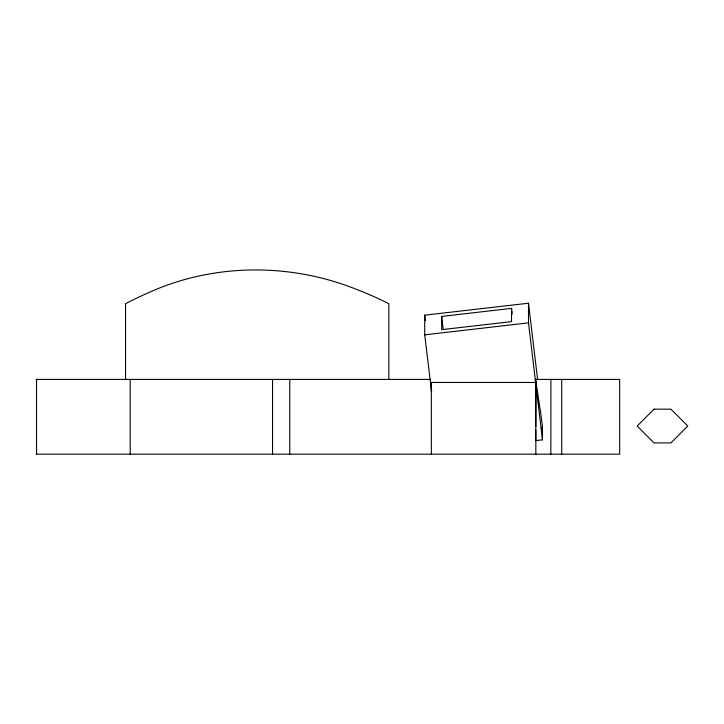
<?xml version="1.0" encoding="UTF-8"?>
<svg xmlns="http://www.w3.org/2000/svg" width="724" height="724" viewBox="0 0 724 724"><rect width="100%" height="100%" fill="white"/><g stroke="black" fill="none" stroke-linecap="round" stroke-linejoin="round"><path stroke-width="1.09" d="M36.526 454.183L36.526 379.412M535.751 426.526L535.841 384.272L542.475 439.839L535.76 440.617L535.751 430.047M541.181 428.228L542.475 426.563A250.739 5.493 83.4 0 0 540.43 411.25L535.841 381.204M431.45 388.707L431.576 391.566L424.707 334.832L424.707 315.175L528.502 303.211L537.606 379.412M511.542 308.379L511.542 321.61L441.667 329.664L441.667 316.433L511.542 308.379L512.212 313.926M424.707 334.832L528.502 322.868L528.502 303.211M36.2 379.412L430.572 379.412M431.341 454.183L431.341 382.462L535.624 382.462L535.271 379.412L619.672 379.412L619.672 454.183L36.2 454.183M528.502 322.868L535.624 382.462M441.667 316.433L443.251 329.692M424.707 315.175L425.377 320.714M431.341 382.462L431.432 391.06M561.734 379.412L561.734 454.183M550.901 379.412L550.855 454.183M542.475 426.563L542.475 439.839M535.841 379.412L535.841 454.183M388.833 379.412L388.833 303.709A375.774 352.896 -56.8 0 0 358.045 289.989C290.514 262.45 212.304 262.857 145.977 293.863A324.252 304.777 -57.3 0 0 125.551 303.709L125.551 379.412M289.754 379.412L289.754 454.183M272.541 379.412L272.541 454.183M130.184 379.412L130.184 454.183M430.834 382.073A40.245 0.878 83.4 0 1 431.133 385.168M535.851 384.372A48.653 1.068 83.4 0 1 535.823 381.059M654.044 409.169L637.174 426.047L654.044 442.925L670.922 442.925L687.8 426.047L670.922 409.169L654.044 409.169"/></g></svg>
